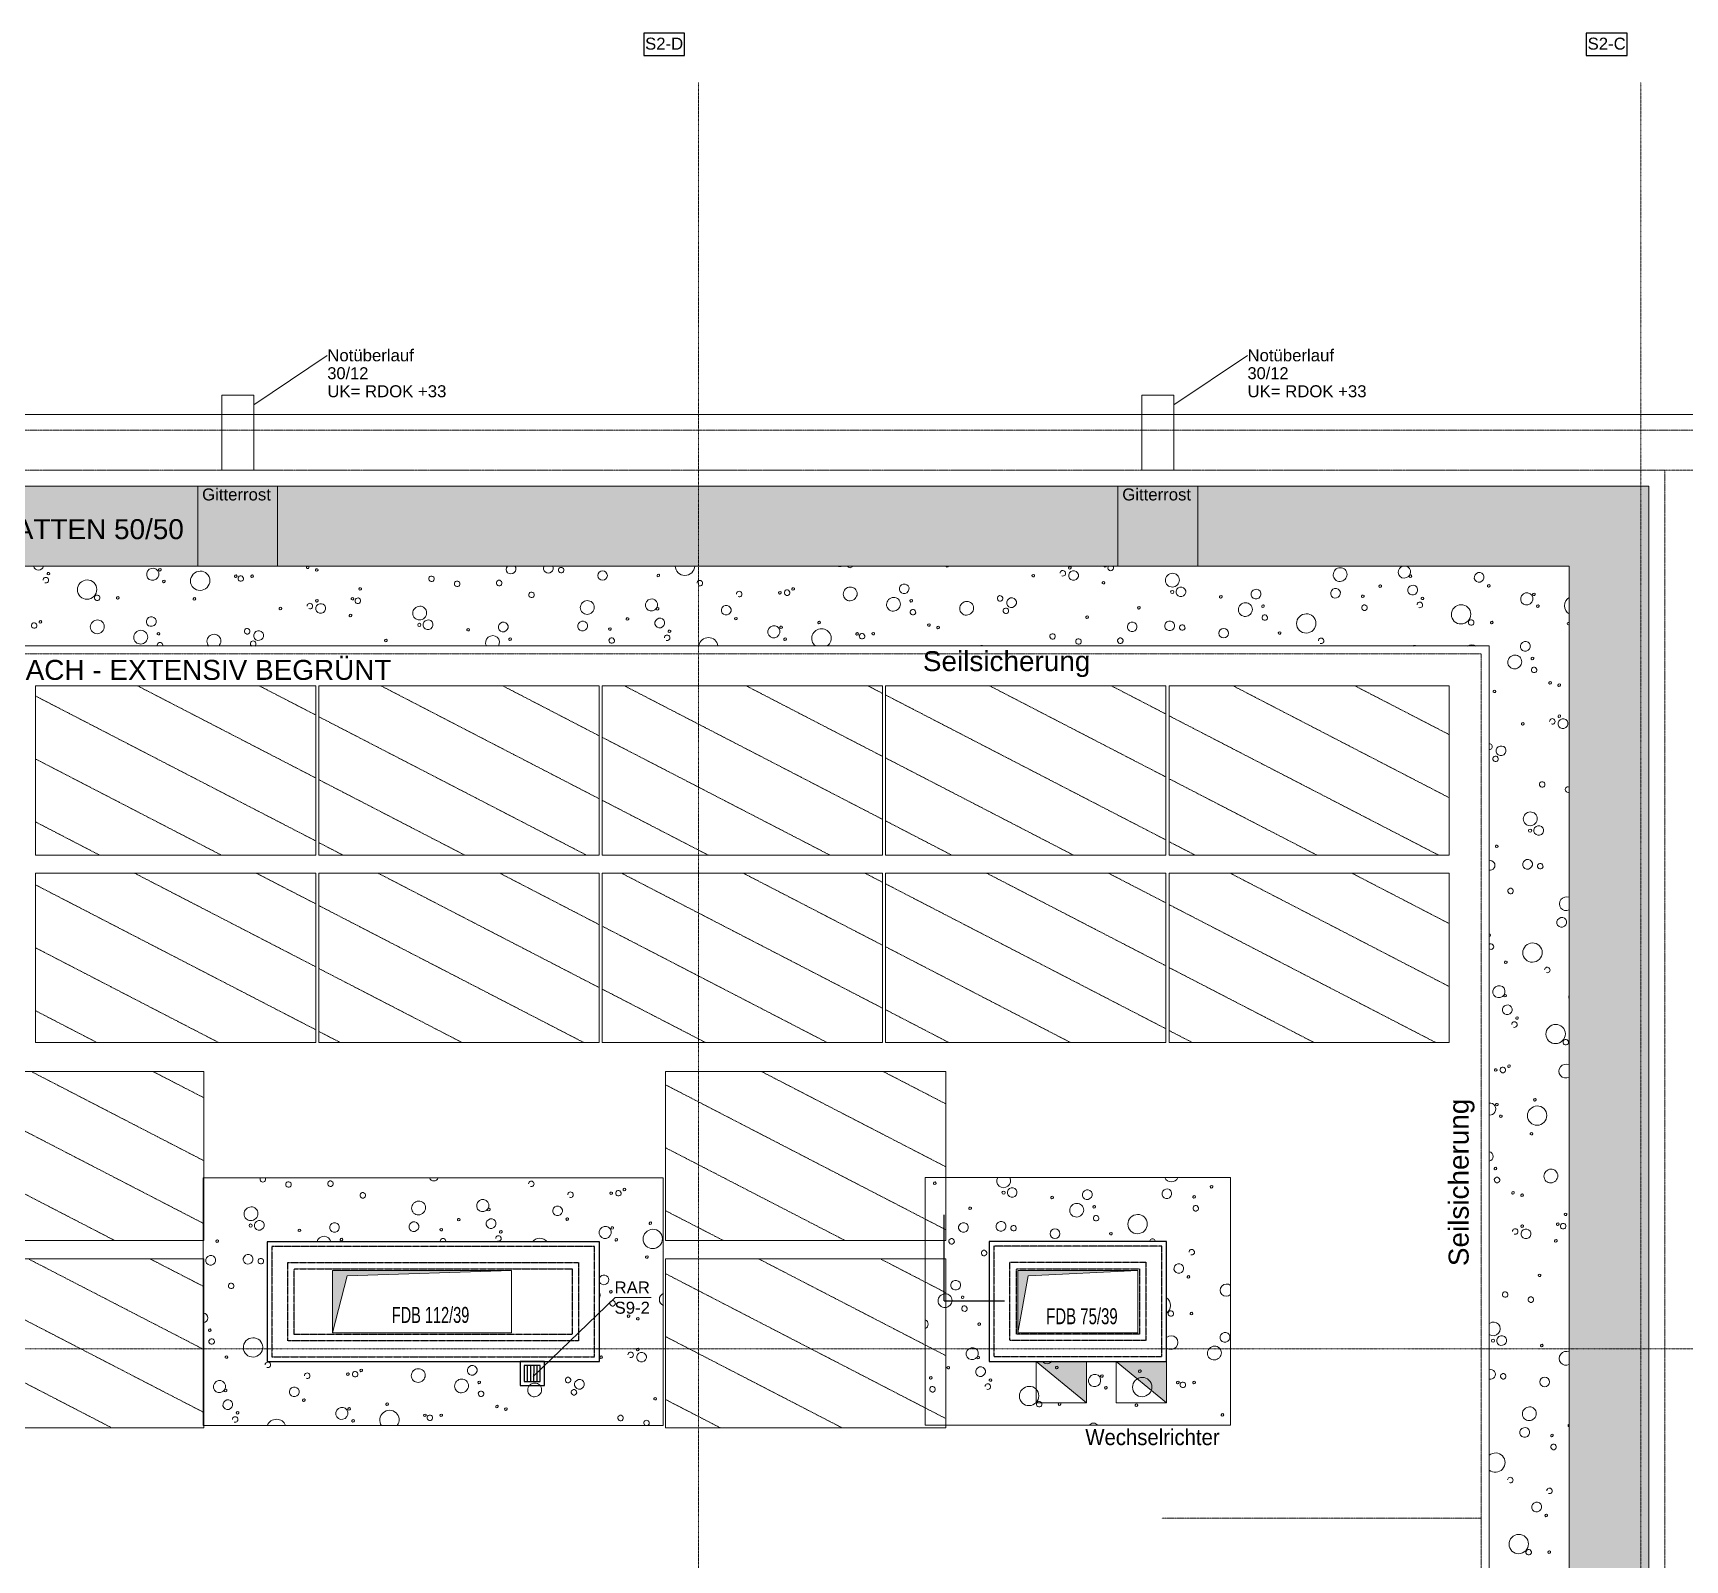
# Model space of a CAD drawing. Header units: millimetres. Extents: x -6934 to 80071, y -6018 to 26687.
# Drawn here: x 28235 to 38575, y 17129 to 26687 of the extents above; entities that cross this region are included whole.
import ezdxf

# ---------------------------------------------------------------- set-up
doc = ezdxf.new("R2010")
doc.units = ezdxf.units.MM
for name, pattern in [('AUSGEZOGEN', [0]), ('PUNKT2_S9', [0.35, 0.15, -0.1, 0, -0.1]), ('STRICHLINIE2_S3', [0.25, 0.15, -0.1]), ('STRICHPUNKT2_S5', [0.48, 0.35, -0.13]), ('VERDECKT2_S2', [0.18, 0.1, -0.08])]:
    doc.linetypes.add(name, pattern=pattern)
for name, color, linetype, lineweight in [('Achsen', 30, 'STRICHPUNKT2_S5', 20), ('Allgemein01', 7, 'AUSGEZOGEN', 13), ('Attika', 7, 'AUSGEZOGEN', 13), ('Beschriften', 7, 'AUSGEZOGEN', 13), ('Dachhaut', 1, 'AUSGEZOGEN', 13), ('Elektro', 6, 'AUSGEZOGEN', 13), ('Entwässerung', 7, 'AUSGEZOGEN', 13), ('Möblierung', 7, 'AUSGEZOGEN', 13), ('STANDARD', 7, 'AUSGEZOGEN', 13), ('Wand brüstungshoch', 7, 'AUSGEZOGEN', 13), ('Wand Mauerwerk tragend', 7, 'AUSGEZOGEN', 35)]:
    doc.layers.add(name, color=color, linetype=linetype, lineweight=lineweight)
doc.layers.add('Fussbodendurchbruch', color=59, linetype='AUSGEZOGEN')
doc.styles.add('ARIAL', font='arial.ttf')

msp = doc.modelspace()

# ---------------------------------------------------------------- hatches: boundary and pattern name
at = {"layer": 'Dachhaut', "linetype": 'AUSGEZOGEN', "lineweight": 13, "transparency": 33554687}
msp.add_hatch(color=253, dxfattribs=at).paths.add_polyline_path([(22076, 8850), (22076, 8350), (38350, 8350), (38350, 23850), (22076, 23850), (22076, 23350), (37850, 23350), (37850, 8850)])
at = {"layer": 'Elektro', "linetype": 'AUSGEZOGEN', "lineweight": 5, "transparency": 33554687}
for points in [[(34830, 18372), (34515, 18372), (34830, 18112)], [(35330, 18372), (35015, 18372), (35330, 18112)]]:
    msp.add_hatch(color=7, dxfattribs=at).paths.add_polyline_path(points)
at = {"layer": 'STANDARD', "linetype": 'AUSGEZOGEN', "lineweight": 13, "transparency": 33554687}
for points in [[(31229, 18940), (30109, 18940), (30109, 18550), (30202, 18908)], [(35150, 18940), (34400, 18940), (34400, 18550), (34463, 18908)]]:
    msp.add_hatch(color=252, dxfattribs=at).paths.add_polyline_path(points)

# ---------------------------------------------------------------- linework, layer by layer
for q in [(33938, 19289), (34316, 18750)]:
    msp.add_line((33938, 18750), q)
at = {"layer": 'Achsen', "color": 8, "linetype": 'PUNKT2_S9', "lineweight": 13, "transparency": 33554687}
for p, q in [((32400, 26379), (32400, -2518)), ((38300, 26379), (38300, -2518)), ((-3882, 23950), (49404, 23950)), ((-3882, 18450), (49404, 18450))]:
    msp.add_line(p, q, dxfattribs=at)
at = {"layer": 'Achsen', "color": 8, "linetype": 'AUSGEZOGEN', "lineweight": -3, "transparency": 33554687}
for points in [[(32058, 26547), (32313, 26547), (32313, 26687), (32058, 26687), (32058, 26547)], [(37958, 26547), (38213, 26547), (38213, 26687), (37958, 26687), (37958, 26547)]]:
    msp.add_lwpolyline(points, dxfattribs=at)
at = {"layer": 'Allgemein01', "color": 7, "linetype": 'AUSGEZOGEN', "lineweight": 9, "transparency": 33554687}
msp.add_lwpolyline([(15100, 23850), (38350, 23850), (38350, 8350), (15100, 8350)], dxfattribs=at)
at = {"layer": 'Allgemein01', "color": 7, "linetype": 'AUSGEZOGEN', "lineweight": 13, "transparency": 33554687}
for points in [[(22076, 23350), (37850, 23350), (37850, 8850), (22076, 8850)], [(22076, 22850), (37350, 22850), (37350, 9350), (22076, 9350)]]:
    msp.add_lwpolyline(points, dxfattribs=at)
at = {"layer": 'Attika', "color": 7, "linetype": 'AUSGEZOGEN', "lineweight": 13, "transparency": 33554687}
msp.add_lwpolyline([(15100, 24200), (15100, 24300), (48700, 24300)], dxfattribs=at)
at = {"layer": 'Dachhaut', "color": 7, "linetype": 'VERDECKT2_S2', "lineweight": 9, "transparency": 33554687}
for p, q in [((22502, 22800), (37300, 22800)), ((37300, 22800), (37300, 9400)), ((37300, 17391), (35300, 17391))]:
    msp.add_line(p, q, dxfattribs=at)
at = {"layer": 'Dachhaut', "color": 7, "linetype": 'AUSGEZOGEN', "lineweight": 13, "transparency": 33554687}
for points in [[(29300, 19520), (32180, 19520), (32180, 17970), (29300, 17970), (29300, 19520)], [(33820, 19522), (35730, 19522), (35730, 17972), (33820, 17972), (33820, 19522)]]:
    msp.add_lwpolyline(points, dxfattribs=at)
at = {"layer": 'Dachhaut', "color": 8, "linetype": 'AUSGEZOGEN', "lineweight": 5, "transparency": 33554687}
for centre, radius in [((31800, 23291), 30), ((35366, 23188), 10), ((30653, 22982), 10), ((35688, 22930), 30), ((37606, 21694), 10), ((34310, 19428), 10), ((29597, 19222), 10), ((34632, 19171), 30), ((37374, 18501), 10), ((37697, 18243), 30)]:
    msp.add_circle(centre, radius, dxfattribs=at)
for centre, start, end in [((30744, 19531), 202.0469, 337.9531), ((33808, 18604), 293.7044, 66.2956)]:
    msp.add_arc(centre, 30, start, end, dxfattribs=at)
for centre, major_axis, ratio, start_param, end_param in [((28270, 23355), (-25.5, -17.6), 0.967742, 5.8234, 8.649294), ((28315, 23262), (-9.9, 14.4), 0.971429, 2.17468, 7.251843), ((29267, 23357), (-7.42, -5.1), 0.833333, 0.505074, 1.257019), ((31227, 23331), (-25.5, -17.6), 0.967742, 4.970726, 9.501968), ((31461, 23337), (-25.5, -17.6), 0.967742, 5.22649, 9.246204), ((32316, 23352), (-50.3, -34.6), 0.983607, 5.700428, 8.787579), ((33286, 23408), (-50.3, -34.6), 0.983607, 0.701174, 1.220462), ((33349, 23357), (-9.9, 14.4), 0.971429, 1.427406, 3.678221), ((33477, 23358), (-7.42, -5.1), 0.833333, 0.634514, 1.127579), ((33957, 23351), (-7.42, -5.1), 0.833333, 5.737917, 8.590547), ((34681, 23305), (-9.9, 14.4), 0.971429, 2.17468, 7.251843), ((34946, 23351), (-7.42, -5.1), 0.833333, 5.764917, 8.563547), ((34981, 23339), (-14.8, -10.2), 0.972222, 4.961024, 9.516029), ((36819, 23313), (-32.1, -22.1), 0.961538, 4.281647, 10.184969), ((32409, 23243), (-9.9, 14.4), 0.971429, 2.17468, 7.251843), ((32655, 23175), (-9.9, 14.4), 0.971429, 2.17468, 7.251843), ((29968, 23100), (-9.9, 14.4), 0.971429, 2.17468, 7.251843), ((36916, 23107), (-9.9, 14.4), 0.971429, 2.17468, 7.251843), ((37882, 23103), (-50.3, -34.6), 0.983607, 4.66955, 6.707728), ((33170, 22898), (-50.3, -34.6), 0.983607, 1.620605, 6.584216), ((37846, 22990), (-7.42, -5.1), 0.833333, 3.625302, 7.900623), ((29030, 22855), (-9.9, 14.4), 0.971429, -2.474116, 1.296558), ((29367, 22880), (-36.3, -24.9), 0.965909, 1.746492, 6.441227), ((29613, 22864), (-9.9, 14.4), 0.971429, -3.134801, 1.957243), ((31111, 22872), (-36.3, -24.9), 0.965909, 1.987041, 6.200677), ((32204, 22901), (-9.9, 14.4), 0.971429, 2.17468, 7.251843), ((32462, 22842), (-50.3, -34.6), 0.983607, 2.66782, 5.537001), ((34171, 22846), (-7.42, -5.1), 0.833333, 2.988382, 5.056897), ((36298, 22882), (-9.9, 14.4), 0.971429, 2.17468, 7.251843), ((36882, 22846), (-7.42, -5.1), 0.833333, 2.905251, 5.140028), ((37238, 22815), (-36.3, -24.9), 0.965909, 3.459788, 4.72793), ((37745, 22378), (-9.9, 14.4), 0.971429, 2.17468, 7.251843), ((37352, 22220), (-9.9, 14.4), 0.971429, 2.419572, 5.773525), ((37843, 21951), (-9.9, 14.4), 0.971429, -1.053221, 2.963132), ((37355, 21476), (-25.5, -17.6), 0.967742, 0.822543, 4.286594), ((37833, 21237), (-36.3, -24.9), 0.965909, 3.709116, 7.684954), ((37350, 21039), (-7.42, -5.1), 0.833333, 1.075569, 4.167171), ((37361, 20968), (-9.9, 14.4), 0.971429, -4.457698, 0.084425), ((37714, 20822), (-9.9, 14.4), 0.971429, 2.17468, 7.251843), ((37879, 20653), (-25.5, -17.6), 0.967742, 5.309018, 6.083304), ((37508, 20480), (-9.9, 14.4), 0.971429, 2.17468, 7.251843), ((37830, 20189), (-36.3, -24.9), 0.965909, 3.644175, 7.749895), ((37353, 19951), (-32.1, -22.1), 0.961538, 0.928875, 4.186186), ((37344, 19654), (-25.5, -17.6), 0.967742, 1.181394, 3.927743), ((29673, 19511), (-9.9, 14.4), 0.971429, 0.437805, 4.667823), ((31354, 19483), (-9.9, 14.4), 0.971429, 2.17468, 7.251843), ((34311, 19502), (-36.3, -24.9), 0.965909, 5.177649, 9.293255), ((35361, 19538), (-36.3, -24.9), 0.965909, 6.03681, 8.434094), ((31599, 19415), (-9.9, 14.4), 0.971429, 2.17468, 7.251843), ((30055, 19112), (-36.3, -24.9), 0.965909, 2.702644, 5.485075), ((30801, 19124), (-9.9, 14.4), 0.971429, -2.40271, 1.225152), ((31148, 19141), (-9.9, 14.4), 0.971429, 2.17468, 7.251843), ((31406, 19082), (-50.3, -34.6), 0.983607, 3.209335, 4.995486), ((35242, 19122), (-9.9, 14.4), 0.971429, 4.101434, 7.251843), ((37513, 19185), (-9.9, 14.4), 0.971429, 2.17468, 7.251843), ((35488, 19055), (-9.9, 14.4), 0.971429, 2.17468, 7.251843), ((31808, 18882), (-25.5, -17.6), 0.967742, 6.162172, 11.513336), ((35704, 18818), (-32.1, -22.1), 0.961538, 3.390697, 8.007549), ((31741, 18785), (-36.3, -24.9), 0.965909, 2.1038, 3.007085), ((32199, 18760), (-36.3, -24.9), 0.965909, 4.56773, 6.82634), ((35294, 18721), (-50.3, -34.6), 0.983607, 1.614584, 3.479508), ((29298, 18643), (-25.5, -17.6), 0.967742, 1.074806, 4.034331), ((37376, 18575), (-36.3, -24.9), 0.965909, 0.368324, 4.742561), ((29612, 18459), (-50.3, -34.6), 0.983607, 3.360563, 9.643748), ((35358, 18489), (-36.3, -24.9), 0.965909, 0.297217, 4.813667), ((31976, 18413), (-9.9, 14.4), 0.971429, 2.17468, 7.251843), ((37832, 18391), (-36.3, -24.9), 0.965909, 3.688931, 7.705139), ((29705, 18350), (-9.9, 14.4), 0.971429, 2.17468, 7.251843), ((34583, 18387), (-25.5, -17.6), 0.967742, 6.180992, 8.291703), ((37358, 18290), (-25.5, -17.6), 0.967742, 0.733918, 4.375219), ((29951, 18282), (-9.9, 14.4), 0.971429, 2.17468, 7.251843), ((34212, 18214), (-9.9, 14.4), 0.971429, 2.17468, 7.251843), ((29500, 18008), (-9.9, 14.4), 0.971429, 2.17468, 7.251843), ((29758, 17949), (-50.3, -34.6), 0.983607, 2.883882, 5.320939), ((30466, 18005), (-50.3, -34.6), 0.983607, 1.911804, 6.293017), ((32075, 17986), (-9.9, 14.4), 0.971429, -3.284988, 2.107431), ((34872, 17955), (-25.5, -17.6), 0.967742, 3.117546, 5.071963), ((37852, 17971), (-7.42, -5.1), 0.833333, 4.42491, 7.101015), ((37389, 17738), (-50.3, -34.6), 0.983607, 0.283825, 4.810268), ((37482, 17629), (-9.9, 14.4), 0.971429, 2.17468, 7.251843), ((37728, 17561), (-9.9, 14.4), 0.971429, 2.17468, 7.251843)]:
    msp.add_ellipse(centre, major_axis=major_axis, ratio=ratio, start_param=start_param, end_param=end_param, dxfattribs=at)
for centre, major_axis, ratio in [((28331, 23303), (-7.42, -5.1), 0.833333), ((28573, 23203), (-50.3, -34.6), 0.983607), ((28984, 23299), (-32.1, -22.1), 0.961538), ((29029, 23327), (-7.42, -5.1), 0.833333), ((29281, 23258), (-50.3, -34.6), 0.983607), ((29504, 23287), (-7.42, -5.1), 0.833333), ((29535, 23272), (-9.9, 14.4), 0.971429), ((29606, 23287), (-7.42, -5.1), 0.833333), ((29954, 23342), (-7.42, -5.1), 0.833333), ((30011, 23326), (-7.42, -5.1), 0.833333), ((30729, 23271), (-9.9, 14.4), 0.971429), ((31541, 23325), (-9.9, 14.4), 0.971429), ((32149, 23291), (-7.42, -5.1), 0.833333), ((34496, 23290), (-7.42, -5.1), 0.833333), ((34748, 23291), (-25.5, -17.6), 0.967742), ((34725, 23339), (-7.42, -5.1), 0.833333), ((35367, 23262), (-36.3, -24.9), 0.965909), ((36417, 23297), (-36.3, -24.9), 0.965909), ((36857, 23287), (-7.42, -5.1), 0.833333), ((37287, 23280), (-25.5, -17.6), 0.967742), ((28636, 23152), (-9.9, 14.4), 0.971429), ((29054, 23254), (-7.42, -5.1), 0.833333), ((30283, 23207), (-7.42, -5.1), 0.833333), ((30890, 23239), (-9.9, 14.4), 0.971429), ((31153, 23244), (-9.9, 14.4), 0.971429), ((31355, 23170), (-9.9, 14.4), 0.971429), ((32910, 23183), (-7.42, -5.1), 0.833333), ((32955, 23184), (-9.9, 14.4), 0.971429), ((32993, 23207), (-7.42, -5.1), 0.833333), ((33350, 23176), (-36.3, -24.9), 0.965909), ((33688, 23208), (-25.5, -17.6), 0.967742), ((34288, 23148), (-9.9, 14.4), 0.971429), ((34935, 23246), (-7.42, -5.1), 0.833333), ((35420, 23189), (-25.5, -17.6), 0.967742), ((35670, 23158), (-7.42, -5.1), 0.833333), ((35890, 23175), (-25.5, -17.6), 0.967742), ((36388, 23180), (-25.5, -17.6), 0.967742), ((36559, 23161), (-7.42, -5.1), 0.833333), ((36668, 23224), (-7.42, -5.1), 0.833333), ((36871, 23200), (-25.5, -17.6), 0.967742), ((37347, 23227), (-7.42, -5.1), 0.833333), ((37585, 23145), (-32.1, -22.1), 0.961538), ((37630, 23173), (-7.42, -5.1), 0.833333), ((28765, 23152), (-7.42, -5.1), 0.833333), ((29245, 23145), (-7.42, -5.1), 0.833333), ((29783, 23085), (-7.42, -5.1), 0.833333), ((30035, 23085), (-25.5, -17.6), 0.967742), ((30012, 23133), (-7.42, -5.1), 0.833333), ((30234, 23146), (-7.42, -5.1), 0.833333), ((30268, 23133), (-14.8, -10.2), 0.972222), ((30655, 23056), (-36.3, -24.9), 0.965909), ((31704, 23091), (-36.3, -24.9), 0.965909), ((32106, 23107), (-32.1, -22.1), 0.961538), ((32144, 23082), (-7.42, -5.1), 0.833333), ((32574, 23074), (-25.5, -17.6), 0.967742), ((33621, 23111), (-36.3, -24.9), 0.965909), ((33732, 23133), (-7.42, -5.1), 0.833333), ((33743, 23061), (-9.9, 14.4), 0.971429), ((34079, 23086), (-36.3, -24.9), 0.965909), ((34325, 23070), (-9.9, 14.4), 0.971429), ((34360, 23121), (-25.5, -17.6), 0.967742), ((35157, 23089), (-7.42, -5.1), 0.833333), ((35824, 23078), (-36.3, -24.9), 0.965909), ((35934, 23099), (-7.42, -5.1), 0.833333), ((36569, 23090), (-9.9, 14.4), 0.971429), ((36932, 23148), (-7.42, -5.1), 0.833333), ((37174, 23048), (-50.3, -34.6), 0.983607), ((37655, 23099), (-7.42, -5.1), 0.833333), ((28242, 22978), (-9.9, 14.4), 0.971429), ((28281, 23001), (-7.42, -5.1), 0.833333), ((28637, 22970), (-36.3, -24.9), 0.965909), ((28975, 23003), (-25.5, -17.6), 0.967742), ((29575, 22942), (-9.9, 14.4), 0.971429), ((30222, 23041), (-7.42, -5.1), 0.833333), ((30707, 22983), (-25.5, -17.6), 0.967742), ((30958, 22952), (-7.42, -5.1), 0.833333), ((31178, 22969), (-25.5, -17.6), 0.967742), ((31675, 22975), (-25.5, -17.6), 0.967742), ((31846, 22956), (-7.42, -5.1), 0.833333), ((31956, 23019), (-7.42, -5.1), 0.833333), ((32158, 22994), (-25.5, -17.6), 0.967742), ((32635, 23021), (-7.42, -5.1), 0.833333), ((32872, 22939), (-32.1, -22.1), 0.961538), ((32917, 22967), (-7.42, -5.1), 0.833333), ((33155, 22997), (-7.42, -5.1), 0.833333), ((33843, 22981), (-7.42, -5.1), 0.833333), ((33900, 22966), (-7.42, -5.1), 0.833333), ((34833, 23031), (-7.42, -5.1), 0.833333), ((35115, 22970), (-25.5, -17.6), 0.967742), ((35350, 22976), (-25.5, -17.6), 0.967742), ((35429, 22965), (-9.9, 14.4), 0.971429), ((35945, 23028), (-9.9, 14.4), 0.971429), ((36205, 22991), (-50.3, -34.6), 0.983607), ((37237, 22997), (-9.9, 14.4), 0.971429), ((37366, 22997), (-7.42, -5.1), 0.833333), ((28909, 22905), (-36.3, -24.9), 0.965909), ((29020, 22927), (-7.42, -5.1), 0.833333), ((29647, 22915), (-25.5, -17.6), 0.967742), ((30444, 22884), (-7.42, -5.1), 0.833333), ((31221, 22893), (-7.42, -5.1), 0.833333), ((31857, 22884), (-9.9, 14.4), 0.971429), ((32219, 22942), (-7.42, -5.1), 0.833333), ((32942, 22893), (-7.42, -5.1), 0.833333), ((33393, 22926), (-7.42, -5.1), 0.833333), ((33424, 22911), (-9.9, 14.4), 0.971429), ((33494, 22927), (-7.42, -5.1), 0.833333), ((34617, 22910), (-9.9, 14.4), 0.971429), ((34779, 22878), (-9.9, 14.4), 0.971429), ((35041, 22883), (-9.9, 14.4), 0.971429), ((36038, 22931), (-7.42, -5.1), 0.833333), ((37576, 22848), (-25.5, -17.6), 0.967742), ((37510, 22750), (-36.3, -24.9), 0.965909), ((37621, 22772), (-7.42, -5.1), 0.833333), ((37631, 22700), (-9.9, 14.4), 0.971429), ((37383, 22566), (-7.42, -5.1), 0.833333), ((37731, 22620), (-7.42, -5.1), 0.833333), ((37788, 22605), (-7.42, -5.1), 0.833333), ((37560, 22363), (-7.42, -5.1), 0.833333), ((37812, 22364), (-25.5, -17.6), 0.967742), ((37789, 22411), (-7.42, -5.1), 0.833333), ((37390, 22143), (-9.9, 14.4), 0.971429), ((37424, 22194), (-25.5, -17.6), 0.967742), ((37682, 21983), (-9.9, 14.4), 0.971429), ((37607, 21768), (-36.3, -24.9), 0.965909), ((37660, 21695), (-25.5, -17.6), 0.967742), ((37397, 21596), (-7.42, -5.1), 0.833333), ((37590, 21483), (-25.5, -17.6), 0.967742), ((37670, 21471), (-9.9, 14.4), 0.971429), ((37484, 21316), (-9.9, 14.4), 0.971429), ((37804, 21120), (-25.5, -17.6), 0.967742), ((37621, 20931), (-50.3, -34.6), 0.983607), ((37454, 20870), (-7.42, -5.1), 0.833333), ((37411, 20686), (-32.1, -22.1), 0.961538), ((37463, 20573), (-25.5, -17.6), 0.967742), ((37449, 20661), (-7.42, -5.1), 0.833333), ((37524, 20521), (-7.42, -5.1), 0.833333), ((37766, 20421), (-50.3, -34.6), 0.983607), ((37829, 20370), (-9.9, 14.4), 0.971429), ((37391, 20196), (-7.42, -5.1), 0.833333), ((37435, 20196), (-9.9, 14.4), 0.971429), ((37474, 20220), (-7.42, -5.1), 0.833333), ((37398, 19979), (-7.42, -5.1), 0.833333), ((37650, 19910), (-50.3, -34.6), 0.983607), ((37636, 20009), (-7.42, -5.1), 0.833333), ((37423, 19906), (-7.42, -5.1), 0.833333), ((37614, 19797), (-7.42, -5.1), 0.833333), ((37389, 19579), (-7.42, -5.1), 0.833333), ((37736, 19532), (-36.3, -24.9), 0.965909), ((29834, 19479), (-9.9, 14.4), 0.971429), ((30097, 19484), (-9.9, 14.4), 0.971429), ((31899, 19424), (-9.9, 14.4), 0.971429), ((31937, 19448), (-7.42, -5.1), 0.833333), ((33879, 19487), (-7.42, -5.1), 0.833333), ((34364, 19429), (-25.5, -17.6), 0.967742), ((34834, 19415), (-25.5, -17.6), 0.967742), ((35332, 19421), (-25.5, -17.6), 0.967742), ((35612, 19465), (-7.42, -5.1), 0.833333), ((37399, 19507), (-9.9, 14.4), 0.971429), ((29599, 19296), (-36.3, -24.9), 0.965909), ((30299, 19411), (-9.9, 14.4), 0.971429), ((30648, 19332), (-36.3, -24.9), 0.965909), ((31050, 19347), (-32.1, -22.1), 0.961538), ((31518, 19314), (-25.5, -17.6), 0.967742), ((31854, 19424), (-7.42, -5.1), 0.833333), ((34101, 19330), (-7.42, -5.1), 0.833333), ((34614, 19398), (-7.42, -5.1), 0.833333), ((34768, 19318), (-36.3, -24.9), 0.965909), ((34878, 19339), (-7.42, -5.1), 0.833333), ((35503, 19402), (-7.42, -5.1), 0.833333), ((35513, 19330), (-9.9, 14.4), 0.971429), ((37499, 19427), (-7.42, -5.1), 0.833333), ((37556, 19412), (-7.42, -5.1), 0.833333), ((29651, 19223), (-25.5, -17.6), 0.967742), ((30122, 19210), (-25.5, -17.6), 0.967742), ((30619, 19215), (-25.5, -17.6), 0.967742), ((30900, 19259), (-7.42, -5.1), 0.833333), ((31102, 19234), (-25.5, -17.6), 0.967742), ((31088, 19322), (-7.42, -5.1), 0.833333), ((31579, 19262), (-7.42, -5.1), 0.833333), ((32099, 19237), (-7.42, -5.1), 0.833333), ((34059, 19210), (-25.5, -17.6), 0.967742), ((34294, 19217), (-25.5, -17.6), 0.967742), ((34889, 19268), (-9.9, 14.4), 0.971429), ((35149, 19231), (-50.3, -34.6), 0.983607), ((37779, 19231), (-7.42, -5.1), 0.833333), ((37813, 19218), (-14.8, -10.2), 0.972222), ((37828, 19292), (-7.42, -5.1), 0.833333), ((29388, 19124), (-7.42, -5.1), 0.833333), ((29902, 19192), (-7.42, -5.1), 0.833333), ((30165, 19134), (-7.42, -5.1), 0.833333), ((30790, 19196), (-7.42, -5.1), 0.833333), ((31163, 19182), (-7.42, -5.1), 0.833333), ((31816, 19179), (-32.1, -22.1), 0.961538), ((31861, 19207), (-7.42, -5.1), 0.833333), ((31886, 19133), (-7.42, -5.1), 0.833333), ((32114, 19138), (-50.3, -34.6), 0.983607), ((33985, 19123), (-9.9, 14.4), 0.971429), ((34373, 19205), (-9.9, 14.4), 0.971429), ((34982, 19171), (-7.42, -5.1), 0.833333), ((37580, 19170), (-25.5, -17.6), 0.967742), ((37557, 19218), (-7.42, -5.1), 0.833333), ((37767, 19126), (-7.42, -5.1), 0.833333), ((29347, 19004), (-25.5, -17.6), 0.967742), ((29581, 19011), (-25.5, -17.6), 0.967742), ((32077, 19025), (-7.42, -5.1), 0.833333), ((34188, 19050), (-9.9, 14.4), 0.971429), ((29661, 18999), (-9.9, 14.4), 0.971429), ((35407, 18953), (-25.5, -17.6), 0.967742), ((29475, 18844), (-9.9, 14.4), 0.971429), ((34010, 18849), (-25.5, -17.6), 0.967742), ((35467, 18901), (-7.42, -5.1), 0.833333), ((37665, 18910), (-7.42, -5.1), 0.833333), ((31852, 18807), (-7.42, -5.1), 0.833333), ((31863, 18735), (-9.9, 14.4), 0.971429), ((33944, 18752), (-36.3, -24.9), 0.965909), ((34054, 18773), (-7.42, -5.1), 0.833333), ((34065, 18702), (-9.9, 14.4), 0.971429), ((37450, 18790), (-9.9, 14.4), 0.971429), ((37611, 18758), (-9.9, 14.4), 0.971429), ((31963, 18655), (-7.42, -5.1), 0.833333), ((32020, 18639), (-7.42, -5.1), 0.833333), ((34158, 18604), (-7.42, -5.1), 0.833333), ((35357, 18671), (-9.9, 14.4), 0.971429), ((35486, 18671), (-7.42, -5.1), 0.833333), ((29341, 18567), (-7.42, -5.1), 0.833333), ((29353, 18496), (-9.9, 14.4), 0.971429), ((35696, 18522), (-25.5, -17.6), 0.967742), ((37428, 18502), (-25.5, -17.6), 0.967742), ((29445, 18399), (-7.42, -5.1), 0.833333), ((31791, 18398), (-7.42, -5.1), 0.833333), ((32044, 18398), (-25.5, -17.6), 0.967742), ((32020, 18446), (-7.42, -5.1), 0.833333), ((34114, 18420), (-32.1, -22.1), 0.961538), ((35630, 18424), (-36.3, -24.9), 0.965909), ((37679, 18471), (-7.42, -5.1), 0.833333), ((30251, 18291), (-9.9, 14.4), 0.971429), ((30289, 18315), (-7.42, -5.1), 0.833333), ((30646, 18283), (-36.3, -24.9), 0.965909), ((30984, 18316), (-25.5, -17.6), 0.967742), ((33964, 18332), (-7.42, -5.1), 0.833333), ((34166, 18307), (-25.5, -17.6), 0.967742), ((34152, 18395), (-7.42, -5.1), 0.833333), ((34643, 18334), (-7.42, -5.1), 0.833333), ((35163, 18310), (-7.42, -5.1), 0.833333), ((29402, 18214), (-32.1, -22.1), 0.961538), ((29870, 18181), (-25.5, -17.6), 0.967742), ((30206, 18291), (-7.42, -5.1), 0.833333), ((30917, 18218), (-36.3, -24.9), 0.965909), ((31028, 18240), (-7.42, -5.1), 0.833333), ((31375, 18193), (-36.3, -24.9), 0.965909), ((31584, 18255), (-9.9, 14.4), 0.971429), ((31655, 18228), (-25.5, -17.6), 0.967742), ((33854, 18269), (-7.42, -5.1), 0.833333), ((33865, 18197), (-9.9, 14.4), 0.971429), ((34228, 18255), (-7.42, -5.1), 0.833333), ((34470, 18155), (-50.3, -34.6), 0.983607), ((34880, 18252), (-32.1, -22.1), 0.961538), ((34926, 18280), (-7.42, -5.1), 0.833333), ((34951, 18206), (-7.42, -5.1), 0.833333), ((35178, 18211), (-50.3, -34.6), 0.983607), ((35401, 18240), (-7.42, -5.1), 0.833333), ((35432, 18225), (-9.9, 14.4), 0.971429), ((35503, 18240), (-7.42, -5.1), 0.833333), ((37438, 18278), (-9.9, 14.4), 0.971429), ((29454, 18101), (-25.5, -17.6), 0.967742), ((29440, 18189), (-7.42, -5.1), 0.833333), ((29930, 18129), (-7.42, -5.1), 0.833333), ((30451, 18104), (-7.42, -5.1), 0.833333), ((31039, 18169), (-9.9, 14.4), 0.971429), ((31139, 18089), (-7.42, -5.1), 0.833333), ((31621, 18178), (-9.9, 14.4), 0.971429), ((32129, 18138), (-7.42, -5.1), 0.833333), ((34533, 18104), (-9.9, 14.4), 0.971429), ((34661, 18104), (-7.42, -5.1), 0.833333), ((35142, 18098), (-7.42, -5.1), 0.833333), ((29515, 18049), (-7.42, -5.1), 0.833333), ((30168, 18046), (-32.1, -22.1), 0.961538), ((30213, 18074), (-7.42, -5.1), 0.833333), ((30238, 18000), (-7.42, -5.1), 0.833333), ((30688, 18034), (-7.42, -5.1), 0.833333), ((30719, 18019), (-9.9, 14.4), 0.971429), ((30790, 18034), (-7.42, -5.1), 0.833333), ((31195, 18073), (-7.42, -5.1), 0.833333), ((31913, 18017), (-9.9, 14.4), 0.971429), ((35680, 18037), (-7.42, -5.1), 0.833333), ((37601, 18044), (-36.3, -24.9), 0.965909), ((37572, 17927), (-25.5, -17.6), 0.967742), ((37743, 17908), (-7.42, -5.1), 0.833333), ((37753, 17836), (-9.9, 14.4), 0.971429), ((37647, 17460), (-25.5, -17.6), 0.967742), ((37707, 17407), (-7.42, -5.1), 0.833333), ((37535, 17228), (-50.3, -34.6), 0.983607), ((37597, 17177), (-9.9, 14.4), 0.971429), ((37726, 17177), (-7.42, -5.1), 0.833333)]:
    msp.add_ellipse(centre, major_axis=major_axis, ratio=ratio, dxfattribs=at)
at = {"layer": 'Elektro', "color": 8, "linetype": 'VERDECKT2_S2', "lineweight": 5, "transparency": 33554687}
for p, q in [((30004, 22024), (28890, 22600)), ((30004, 22418), (29652, 22600)), ((31778, 21894), (30414, 22600)), ((31778, 22288), (31176, 22600)), ((33552, 21765), (31938, 22600)), ((33552, 22159), (32700, 22600)), ((33552, 22553), (33462, 22600)), ((35326, 21636), (33572, 22543)), ((35326, 22030), (34224, 22600)), ((35326, 22424), (34986, 22600)), ((37100, 21900), (35748, 22600)), ((37100, 22295), (36510, 22600)), ((30004, 21630), (28250, 22537)), ((31699, 21541), (30024, 22407)), ((37033, 21541), (35346, 22413)), ((33223, 21541), (31798, 22278)), ((29413, 21541), (28250, 22143)), ((34747, 21541), (33572, 22149)), ((30937, 21541), (30024, 22013)), ((36271, 21541), (35346, 22019)), ((32461, 21541), (31798, 21884)), ((28651, 21541), (28250, 21749)), ((33985, 21541), (33572, 21755)), ((30175, 21541), (30024, 21619)), ((35509, 21541), (35346, 21625)), ((30004, 20842), (28872, 21427)), ((30004, 21236), (29634, 21427)), ((31778, 20712), (30396, 21427)), ((31778, 21106), (31158, 21427)), ((33552, 20583), (31920, 21427)), ((33552, 20977), (32682, 21427)), ((33552, 21371), (33444, 21427)), ((35326, 20848), (34206, 21427)), ((35326, 21242), (34968, 21427)), ((37100, 20718), (35730, 21427)), ((37100, 21112), (36492, 21427)), ((30004, 20448), (28250, 21355)), ((35326, 20454), (33572, 21361)), ((31682, 20368), (30024, 21225)), ((37015, 20368), (35346, 21231)), ((33205, 20368), (31798, 21096)), ((29396, 20368), (28250, 20961)), ((34729, 20368), (33572, 20967)), ((30920, 20368), (30024, 20831)), ((36253, 20368), (35346, 20837)), ((32444, 20368), (31798, 20702)), ((28634, 20368), (28250, 20567)), ((33967, 20368), (33572, 20573)), ((30158, 20368), (30024, 20437)), ((35491, 20368), (35346, 20443)), ((29304, 19628), (28224, 20186)), ((29304, 20022), (28986, 20186)), ((33948, 19590), (32795, 20186)), ((33948, 19984), (33557, 20186)), ((29304, 19234), (27550, 20141)), ((33948, 19196), (32194, 20103)), ((28747, 19128), (27550, 19747)), ((33319, 19128), (32194, 19709)), ((32557, 19128), (32194, 19315)), ((29304, 18052), (27550, 18959)), ((29304, 18446), (28206, 19013)), ((29304, 18840), (28968, 19013)), ((33948, 18408), (32778, 19013)), ((33948, 18802), (33540, 19013)), ((33948, 18014), (32194, 18921)), ((28729, 17955), (27550, 18565)), ((33301, 17955), (32194, 18527)), ((32539, 17955), (32194, 18133))]:
    msp.add_line(p, q, dxfattribs=at)
at = {"layer": 'Elektro', "color": 8, "linetype": 'AUSGEZOGEN', "lineweight": 5, "transparency": 33554687}
for p, q in [((34830, 18112), (34515, 18372)), ((35330, 18112), (35015, 18372))]:
    msp.add_line(p, q, dxfattribs=at)
for points in [[(28250, 21541), (30004, 21541), (30004, 22600), (28250, 22600), (28250, 21541)], [(30024, 21541), (31778, 21541), (31778, 22600), (30024, 22600), (30024, 21541)], [(31798, 21541), (33552, 21541), (33552, 22600), (31798, 22600), (31798, 21541)], [(33572, 21541), (35326, 21541), (35326, 22600), (33572, 22600), (33572, 21541)], [(35346, 21541), (37100, 21541), (37100, 22600), (35346, 22600), (35346, 21541)], [(28250, 20368), (30004, 20368), (30004, 21427), (28250, 21427), (28250, 20368)], [(30024, 20368), (31778, 20368), (31778, 21427), (30024, 21427), (30024, 20368)], [(31798, 20368), (33552, 20368), (33552, 21427), (31798, 21427), (31798, 20368)], [(33572, 20368), (35326, 20368), (35326, 21427), (33572, 21427), (33572, 20368)], [(35346, 20368), (37100, 20368), (37100, 21427), (35346, 21427), (35346, 20368)], [(27550, 19128), (29304, 19128), (29304, 20186), (27550, 20186), (27550, 19128)], [(32194, 19128), (33948, 19128), (33948, 20186), (32194, 20186), (32194, 19128)], [(27550, 17955), (29304, 17955), (29304, 19013), (27550, 19013), (27550, 17955)], [(32194, 17955), (33948, 17955), (33948, 19013), (32194, 19013), (32194, 17955)], [(34830, 18112), (34830, 18372), (34515, 18372), (34515, 18112), (34830, 18112)], [(35330, 18112), (35330, 18372), (35015, 18372), (35015, 18112), (35330, 18112)]]:
    msp.add_lwpolyline(points, dxfattribs=at)
at = {"layer": 'Entwässerung', "color": 7, "linetype": 'AUSGEZOGEN', "lineweight": 5, "transparency": 33554687}
for p, q in [((30077, 24669), (29616, 24360)), ((35837, 24669), (35376, 24360))]:
    msp.add_line(p, q, dxfattribs=at)
at = {"layer": 'Entwässerung', "color": 7, "linetype": 'AUSGEZOGEN', "lineweight": 9, "transparency": 33554687}
for p, q in [((31365, 18278), (31878, 18771)), ((31878, 18771), (32104, 18771))]:
    msp.add_line(p, q, dxfattribs=at)
at = {"layer": 'Entwässerung', "color": 7, "linetype": 'AUSGEZOGEN', "lineweight": -3, "transparency": 33554687}
for p, q in [((31330, 18245), (31330, 18345)), ((31350, 18245), (31351, 18345)), ((31370, 18245), (31371, 18345)), ((31390, 18245), (31390, 18345))]:
    msp.add_line(p, q, dxfattribs=at)
at = {"layer": 'Entwässerung', "color": 8, "linetype": 'AUSGEZOGEN', "lineweight": 9, "transparency": 33554687}
for points in [[(29416, 24420), (29616, 24420), (29616, 23950), (29416, 23950), (29416, 24420)], [(35176, 24420), (35376, 24420), (35376, 23950), (35176, 23950), (35176, 24420)], [(29766, 23850), (29266, 23850), (29266, 23350), (29766, 23350), (29766, 23850)], [(35526, 23850), (35026, 23850), (35026, 23350), (35526, 23350), (35526, 23850)]]:
    msp.add_lwpolyline(points, dxfattribs=at)
at = {"layer": 'Entwässerung', "color": 8, "linetype": 'AUSGEZOGEN', "lineweight": -3, "transparency": 33554687}
for points in [[(31285, 18220), (31436, 18220), (31436, 18370), (31285, 18370), (31285, 18220)], [(31310, 18245), (31410, 18245), (31410, 18345), (31310, 18345), (31310, 18245)]]:
    msp.add_lwpolyline(points, dxfattribs=at)
at = {"layer": 'STANDARD', "color": 7, "linetype": 'AUSGEZOGEN', "lineweight": 13, "transparency": 33554687}
for p, q in [((31229, 18940), (30109, 18940)), ((30109, 18940), (30109, 18550)), ((30202, 18908), (31229, 18940)), ((31229, 18550), (31229, 18940)), ((35150, 18940), (34400, 18940)), ((34400, 18940), (34400, 18550)), ((34463, 18908), (35150, 18940)), ((35150, 18550), (35150, 18940)), ((30109, 18550), (30202, 18908)), ((34400, 18550), (34463, 18908)), ((30109, 18550), (31229, 18550)), ((34400, 18550), (35150, 18550))]:
    msp.add_line(p, q, dxfattribs=at)
at = {"layer": 'Wand brüstungshoch', "color": 7, "linetype": 'STRICHLINIE2_S3', "lineweight": -3, "transparency": 33554687}
for p, q in [((29730, 19090), (29730, 18400)), ((31750, 19090), (29730, 19090)), ((31750, 18400), (31750, 19090)), ((35300, 19092), (34250, 19092)), ((34250, 19092), (34250, 18402)), ((35300, 18402), (35300, 19092)), ((29830, 18500), (29830, 18990)), ((29830, 18990), (31650, 18990)), ((29870, 18540), (29870, 18950)), ((29870, 18950), (31610, 18950)), ((31610, 18950), (31610, 18540)), ((31650, 18990), (31650, 18500)), ((34350, 18502), (34350, 18992)), ((34350, 18992), (35200, 18992)), ((34390, 18952), (35160, 18952)), ((34390, 18542), (34390, 18952)), ((35160, 18952), (35160, 18542)), ((35200, 18992), (35200, 18502)), ((31610, 18540), (29870, 18540)), ((35160, 18542), (34390, 18542)), ((31650, 18500), (29830, 18500)), ((35200, 18502), (34350, 18502)), ((29730, 18400), (31750, 18400)), ((34250, 18402), (35300, 18402))]:
    msp.add_line(p, q, dxfattribs=at)
at = {"layer": 'Wand brüstungshoch', "color": 7, "linetype": 'AUSGEZOGEN', "lineweight": 13, "transparency": 33554687}
for points in [[(29700, 19120), (31780, 19120), (31780, 18370), (29700, 18370), (29700, 19120)], [(34220, 19122), (35330, 19122), (35330, 18372), (34220, 18372), (34220, 19122)]]:
    msp.add_lwpolyline(points, dxfattribs=at)
at = {"layer": 'Wand brüstungshoch', "color": 7, "linetype": 'AUSGEZOGEN', "lineweight": -3, "transparency": 33554687}
for points in [[(29700, 19120), (29700, 18370), (31780, 18370), (31780, 19120), (29700, 19120)], [(35330, 18372), (35330, 19122), (34220, 19122), (34220, 18372), (35330, 18372)]]:
    msp.add_lwpolyline(points, dxfattribs=at)
at = {"layer": 'Wand Mauerwerk tragend', "color": 7, "linetype": 'VERDECKT2_S2', "lineweight": 5, "transparency": 33554687}
for p, q in [((15100, 24200), (38700, 24200)), ((15100, 23950), (38450, 23950)), ((38450, 23950), (38450, 8250))]:
    msp.add_line(p, q, dxfattribs=at)

# ---------------------------------------------------------------- texts
at = {"layer": 'Achsen', "color": 8, "linetype": 'AUSGEZOGEN', "lineweight": -3, "transparency": 33554687, "char_height": 75, "width": 276.09, "attachment_point": 7, "rotation": 0.0019, "style": 'ARIAL'}
for s, insert in [('\\W1.00;S2-D', (32066, 26582)), ('\\W1.00;S2-C', (37966, 26582))]:
    msp.add_mtext(s, dxfattribs=dict(at, insert=insert))
at = {"layer": 'Beschriften', "color": 7, "linetype": 'AUSGEZOGEN', "lineweight": -3, "transparency": 33554687, "char_height": 125, "attachment_point": 7, "style": 'ARIAL'}
for s, insert, width, rotation in [('\\W1.00;BETONPLATTEN 50/50', (27306, 23517), 1935.78, 360), ('\\W1.00;UMKEHRDACH - EXTENSIV BEGRÜNT', (27306, 22636), 3236.03, 360), ('\\W1.00;Seilsicherung', (33805, 22655), 1110.66, 360), ('\\W1.00;Seilsicherung', (37259, 18968), 1110.66, 90)]:
    msp.add_mtext(s, dxfattribs=dict(at, insert=insert, width=width, rotation=rotation))
at = {"layer": 'Entwässerung', "color": 8, "linetype": 'AUSGEZOGEN', "lineweight": -3, "transparency": 33554687, "char_height": 75, "attachment_point": 7, "rotation": 360, "style": 'ARIAL'}
for s, insert, width in [('\\W1.00;Notüberlauf', (30077, 24631), 578.97), ('\\W1.00;Notüberlauf', (35837, 24631), 578.97), ('\\W0.98;30/12', (30077, 24519), 298.66), ('\\W0.98;30/12', (35837, 24519), 298.67), ('\\W1.00;UK= RDOK +33', (30077, 24406), 782.91), ('\\W1.00;UK= RDOK +33', (35837, 24406), 782.91), ('\\W1.00;Gitterrost', (29293, 23760), 468.15), ('\\W1.00;Gitterrost', (35053, 23760), 468.17), ('\\W1.00;RAR', (31875, 18797), 258.64), ('\\W1.00;S9-2', (31875, 18669), 258.62)]:
    msp.add_mtext(s, dxfattribs=dict(at, insert=insert, width=width))
at = {"layer": 'Fussbodendurchbruch', "color": 7, "linetype": 'AUSGEZOGEN', "lineweight": -3, "transparency": 33554687, "char_height": 100, "attachment_point": 7, "rotation": 360, "style": 'ARIAL'}
for s, insert, width in [('\\W0.65;FDB 112/39', (30481, 18611), 529.58), ('\\W0.67;FDB 75/39', (34577, 18603), 478.47)]:
    msp.add_mtext(s, dxfattribs=dict(at, insert=insert, width=width))
at = {"layer": 'Möblierung', "color": 7, "linetype": 'AUSGEZOGEN', "lineweight": -3, "transparency": 33554687, "insert": (34822, 17846), "char_height": 100, "width": 885.14, "attachment_point": 7, "rotation": 0.004, "style": 'ARIAL'}
msp.add_mtext('\\W0.91;Wechselrichter', dxfattribs=at)

doc.saveas('drawing.dxf')
